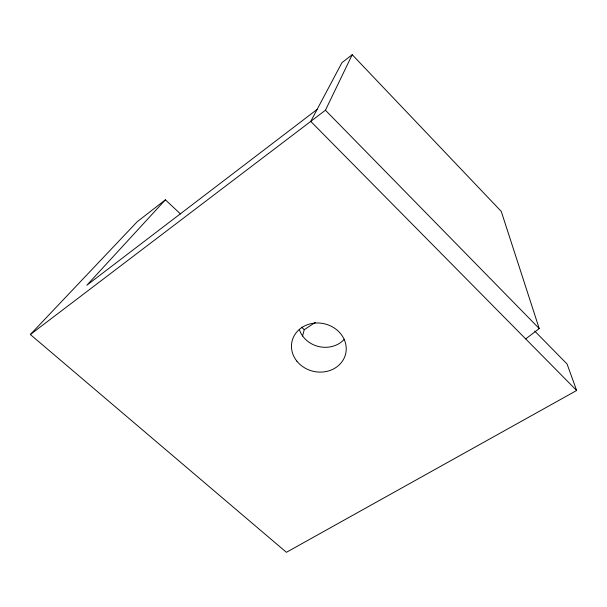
<?xml version="1.0" encoding="UTF-8"?>
<svg xmlns="http://www.w3.org/2000/svg" width="607" height="607" viewBox="0 0 607 607"><rect width="100%" height="100%" fill="white"/><g stroke="black" fill="none" stroke-linecap="round" stroke-linejoin="round"><path stroke-width="0.91" d="M302.536 336.073L304.251 329.707L315.283 322.416M534.767 331.111L567.067 364.018L576.65 390.491L286.405 552.302L30.35 334.518L325.443 110.224L352.204 54.698L501.253 211.395L539.221 328.546L525.708 338.934M180.583 214.036L165.385 199.824L86.831 285.244L317.104 109.419M30.35 334.518L137.273 221.661L165.385 199.824M352.204 54.698L341.946 62.665L310.738 121.4L576.65 390.491M301.489 327.12L304.251 329.707M325.443 110.224L539.221 328.546M344.374 339.245A25.957 23.316 12.7 0 1 319.221 346.665A25.957 23.316 12.7 0 1 299.334 329.495M296.891 361.188A27.535 24.409 12.8 0 0 344.002 358.426A27.535 24.409 12.8 0 0 315.648 323.03A27.535 24.409 12.8 0 0 296.891 361.188"/></g></svg>
